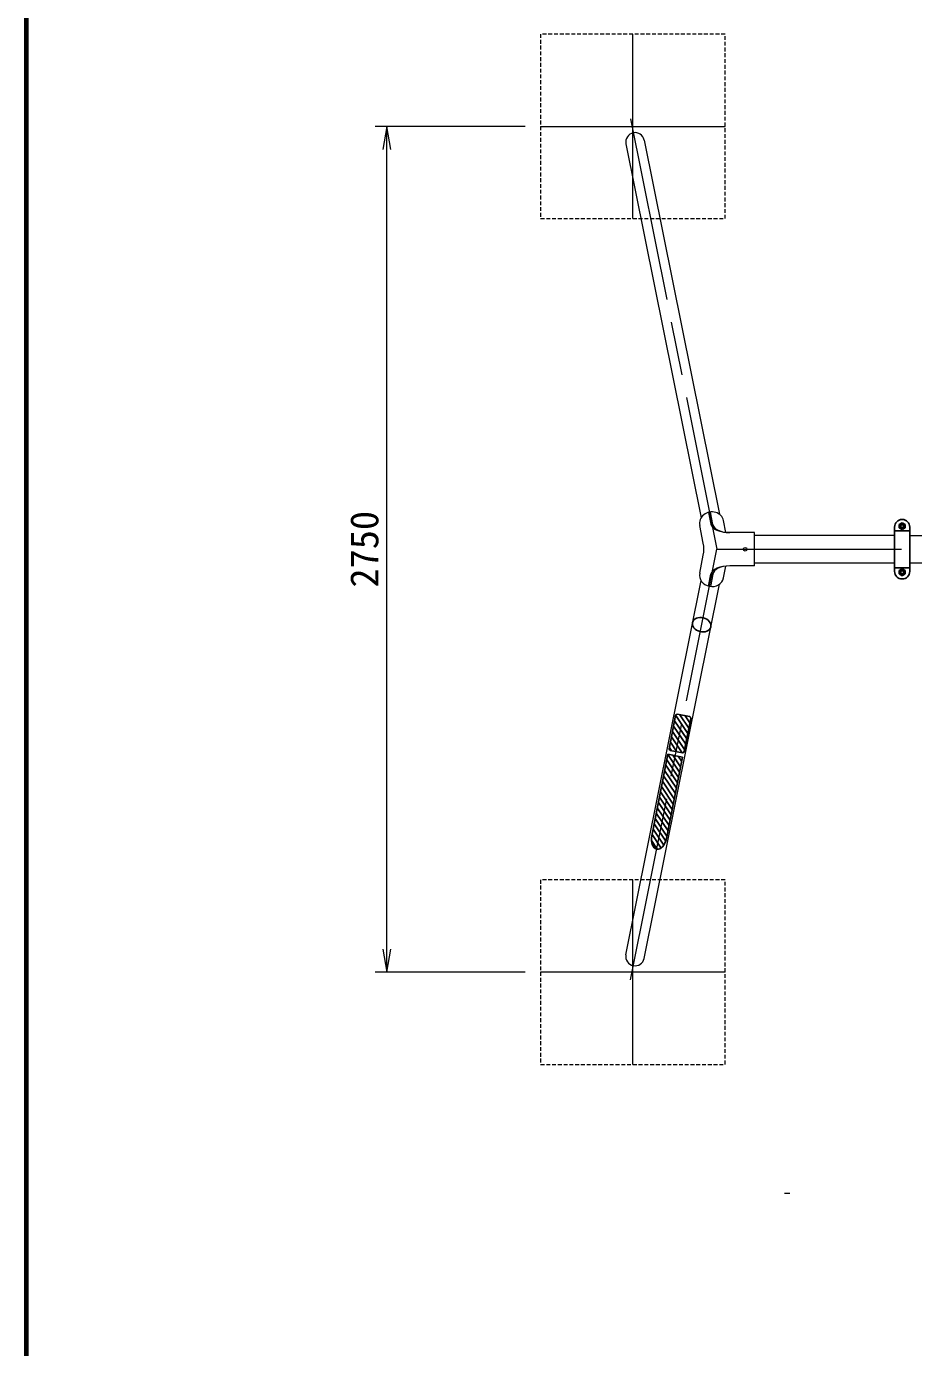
# Model space of a CAD drawing. Units: millimetres at full size, sheet at 1:50; details may follow other scales. Extents: x 750 to 20250, y 750 to 14100.
# Drawn here: x 750 to 3635, y 7580 to 11876 of the extents above; entities that cross this region are included whole.
import ezdxf
from ezdxf.enums import TextEntityAlignment as Align

# ---------------------------------------------------------------- set-up
doc = ezdxf.new("R2010")
doc.units = ezdxf.units.MM
doc.header["$LTSCALE"] = 50
doc.linetypes.add('CHAIN', pattern=[18.5, 12, -1.5, 3.5, -1.5])
doc.linetypes.add('USER1', pattern=[0.375, 0.25, -0.125])
for name, color, linetype, lineweight in [('D-BMK', 2, 'CHAIN', 13), ('D-STR', 1, 'Continuous', 13), ('D-STR-DIM', 7, 'Continuous', 13), ('D-STR-HIDDEN', 1, 'Continuous', 25), ('D-STR-TXT', 7, 'Continuous', 13), ('D-STR\u3000構造物外形線', 1, 'Continuous', 25), ('D-TTL', 7, 'Continuous', 70)]:
    doc.layers.add(name, color=color, linetype=linetype, lineweight=lineweight)
doc.styles.add('ＭＳ ゴシック', font='')
doc.styles.get('ＭＳ ゴシック').set_extended_font_data('MS Gothic')

# ---------------------------------------------------------------- blocks, each defined once
blk = doc.blocks.new('open_arrow')
at = {"color": 0, "linetype": 'Continuous', "lineweight": -2}
blk.add_lwpolyline([(7.5, 1.25), (0, 0), (7.5, -1.25)], dxfattribs=at)

msp = doc.modelspace()

# ---------------------------------------------------------------- linework, layer by layer
at = {"layer": 'D-BMK'}
for p, q in [((2721.93, 11251.07), (2721.93, 11851.07)), ((2713.98, 11576.07), (2995.1, 10176.07)), ((2421.93, 11551.07), (3021.93, 11551.07)), ((2713.98, 8776.07), (2995.1, 10176.07)), ((2995.1, 10176.07), (9048.76, 10176.07)), ((2721.93, 8501.07), (2721.93, 9101.07)), ((3021.93, 8801.07), (2421.93, 8801.07))]:
    msp.add_line(p, q, dxfattribs=at)
at = {"layer": 'D-STR'}
for p, q in [((2699.51, 11494.48), (2943.76, 10278.07)), ((2758.82, 11506.39), (3003.08, 10289.98)), ((2967.99, 10295.84), (2975.74, 10257.23)), ((2981.91, 10257), (2973.87, 10297.02)), ((3024.54, 10230.07), (3016.67, 10269.27)), ((2950.85, 10195.76), (2939.22, 10253.72)), ((3116.93, 10230.07), (3024.54, 10230.07)), ((3116.93, 10122.07), (3116.93, 10230.07)), ((3572.93, 10220.62), (3116.93, 10220.62)), ((3622.43, 10220.62), (4121.43, 10220.62)), ((2939.22, 10098.42), (2950.85, 10156.38)), ((3016.67, 10082.87), (3024.4, 10121.38)), ((3116.93, 10122.07), (3036.95, 10122.07)), ((3116.93, 10131.52), (3572.93, 10131.52)), ((3622.43, 10131.52), (4121.43, 10131.52)), ((2699.51, 8857.66), (2943.76, 10074.07)), ((2758.82, 8845.75), (3003.08, 10062.16)), ((2967.99, 10056.3), (2975.74, 10094.91)), ((2981.91, 10095.14), (2973.87, 10055.12))]:
    msp.add_line(p, q, dxfattribs=at)
msp.add_circle((3086.93, 10176.07), 6, dxfattribs=at)
for centre, radius, start, end in [((2729.17, 11500.44), 30.25, 11.35385, 191.35385), ((2852.81, 10176.07), 100, 348.64615, 11.35385), ((2729.17, 8851.7), 30.25, 168.64615, 348.64615)]:
    msp.add_arc(centre, radius, start, end, dxfattribs=at)
for centre, major_axis, ratio, start_param, end_param in [((2977.94, 10261.49), (38.73, 7.78), 0.904716, 6.2831853, 9.424778), ((3036.95, 10259.75), (61.43, 0), 0.483212, 3.2266588, 4.7108972), ((3036.95, 10259.75), (55.28, 0), 0.53697, 3.2344606, 4.712389), ((2977.94, 10090.65), (38.73, -7.78), 0.904716, 3.1415927, 6.2831853), ((3036.95, 10092.39), (-61.43, 0), 0.483212, 4.7138807, 6.1981192), ((3036.95, 10092.39), (-55.28, 0), 0.53697, 4.712389, 6.1903174)]:
    msp.add_ellipse(centre, major_axis=major_axis, ratio=ratio, start_param=start_param, end_param=end_param, dxfattribs=at)
at = {"layer": 'D-STR-DIM'}
for p, q in [((2371.93, 11551.07), (1884.43, 11551.07)), ((1921.93, 8801.07), (1921.93, 11551.07)), ((2371.93, 8801.07), (1884.43, 8801.07))]:
    msp.add_line(p, q, dxfattribs=at)
at = {"layer": 'D-STR-HIDDEN', "color": 2, "linetype": 'USER1', "lineweight": 13}
for p, q in [((3021.93, 11851.07), (2421.93, 11851.07)), ((2421.93, 11851.07), (2421.93, 11251.07)), ((3021.93, 11251.07), (3021.93, 11851.07)), ((2421.93, 11251.07), (3021.93, 11251.07)), ((3021.93, 9101.07), (2421.93, 9101.07)), ((2421.93, 9101.07), (2421.93, 8501.07)), ((3021.93, 8501.07), (3021.93, 9101.07)), ((2421.93, 8501.07), (3021.93, 8501.07))]:
    msp.add_line(p, q, dxfattribs=at)
at = {"layer": 'D-STR-TXT'}
msp.add_line((3232.53, 8081.35), (3214.53, 8081.35), dxfattribs=at)
at = {"layer": 'D-STR\u3000構造物外形線'}
for p, q in [((3572.93, 10248.07), (3572.93, 10176.07)), ((3622.43, 10236.07), (3572.93, 10236.07)), ((3597.68, 10262.02), (3588.23, 10256.55)), ((3588.23, 10256.55), (3588.23, 10245.6)), ((3588.23, 10245.6), (3597.68, 10240.12)), ((3591, 10257.82), (3588.53, 10253.55)), ((3588.53, 10253.55), (3588.53, 10248.6)), ((3588.53, 10248.6), (3591, 10244.4)), ((3595.2, 10260.3), (3591, 10257.82)), ((3591, 10244.4), (3595.2, 10241.92)), ((3591.9, 10252.65), (3591.68, 10251.07)), ((3591.68, 10251.07), (3591.9, 10249.5)), ((3592.5, 10254.07), (3591.9, 10252.65)), ((3591.9, 10249.5), (3592.5, 10248.07)), ((3593.48, 10255.35), (3592.5, 10254.07)), ((3592.5, 10248.07), (3593.48, 10246.87)), ((3593.18, 10252.57), (3592.95, 10251.07)), ((3592.95, 10251.07), (3593.18, 10249.65)), ((3593.85, 10253.85), (3593.18, 10252.57)), ((3593.18, 10249.65), (3593.85, 10248.3)), ((3594.68, 10256.25), (3593.48, 10255.35)), ((3593.48, 10246.87), (3594.68, 10245.9)), ((3594.9, 10254.9), (3593.85, 10253.85)), ((3593.85, 10248.3), (3594.9, 10247.25)), ((3596.1, 10256.85), (3594.68, 10256.25)), ((3594.68, 10245.9), (3596.1, 10245.3)), ((3596.25, 10255.57), (3594.9, 10254.9)), ((3594.9, 10247.25), (3596.25, 10246.57)), ((3600.15, 10260.3), (3595.2, 10260.3)), ((3595.2, 10241.92), (3600.15, 10241.92)), ((3597.68, 10257.07), (3596.1, 10256.85)), ((3596.1, 10245.3), (3597.68, 10245.07)), ((3597.68, 10255.8), (3596.25, 10255.57)), ((3596.25, 10246.57), (3597.68, 10246.35)), ((3607.2, 10256.55), (3597.68, 10262.02)), ((3599.25, 10256.85), (3597.68, 10257.07)), ((3599.18, 10255.57), (3597.68, 10255.8)), ((3597.68, 10246.35), (3599.18, 10246.57)), ((3597.68, 10240.12), (3607.2, 10245.6)), ((3597.68, 10245.07), (3599.25, 10245.3)), ((3600.45, 10254.9), (3599.18, 10255.57)), ((3599.18, 10246.57), (3600.45, 10247.25)), ((3600.68, 10256.25), (3599.25, 10256.85)), ((3599.25, 10245.3), (3600.68, 10245.9)), ((3604.43, 10257.82), (3600.15, 10260.3)), ((3600.15, 10241.92), (3604.43, 10244.4)), ((3601.5, 10253.85), (3600.45, 10254.9)), ((3600.45, 10247.25), (3601.5, 10248.3)), ((3601.95, 10255.35), (3600.68, 10256.25)), ((3600.68, 10245.9), (3601.95, 10246.87)), ((3602.18, 10252.57), (3601.5, 10253.85)), ((3601.5, 10248.3), (3602.18, 10249.65)), ((3602.85, 10254.07), (3601.95, 10255.35)), ((3601.95, 10246.87), (3602.85, 10248.07)), ((3602.4, 10251.07), (3602.18, 10252.57)), ((3602.18, 10249.65), (3602.4, 10251.07)), ((3603.45, 10252.65), (3602.85, 10254.07)), ((3602.85, 10248.07), (3603.45, 10249.5)), ((3603.68, 10251.07), (3603.45, 10252.65)), ((3603.45, 10249.5), (3603.68, 10251.07)), ((3606.9, 10253.55), (3604.43, 10257.82)), ((3604.43, 10244.4), (3606.9, 10248.6)), ((3606.9, 10248.6), (3606.9, 10253.55)), ((3607.2, 10245.6), (3607.2, 10256.55)), ((3622.43, 10248.07), (3622.43, 10176.07)), ((3572.93, 10104.07), (3572.93, 10176.07)), ((3622.43, 10104.07), (3622.43, 10176.07)), ((3622.43, 10116.07), (3572.93, 10116.07)), ((3588.23, 10106.55), (3597.68, 10112.02)), ((3588.23, 10095.6), (3588.23, 10106.55)), ((3597.68, 10090.12), (3588.23, 10095.6)), ((3588.53, 10103.55), (3591, 10107.75)), ((3588.53, 10098.6), (3588.53, 10103.55)), ((3591, 10094.32), (3588.53, 10098.6)), ((3591, 10107.75), (3595.2, 10110.22)), ((3591.68, 10101.07), (3591.9, 10102.65)), ((3591.9, 10099.5), (3591.68, 10101.07)), ((3591.9, 10102.65), (3592.5, 10104.07)), ((3592.5, 10098.07), (3591.9, 10099.5)), ((3592.5, 10104.07), (3593.48, 10105.27)), ((3593.48, 10096.8), (3592.5, 10098.07)), ((3592.95, 10101.07), (3593.18, 10102.5)), ((3593.18, 10099.57), (3592.95, 10101.07)), ((3593.18, 10102.5), (3593.85, 10103.85)), ((3593.85, 10098.3), (3593.18, 10099.57)), ((3593.48, 10105.27), (3594.68, 10106.25)), ((3594.68, 10095.9), (3593.48, 10096.8)), ((3593.85, 10103.85), (3594.9, 10104.9)), ((3594.9, 10097.25), (3593.85, 10098.3)), ((3594.68, 10106.25), (3596.1, 10106.85)), ((3596.1, 10095.3), (3594.68, 10095.9)), ((3594.9, 10104.9), (3596.25, 10105.57)), ((3596.25, 10096.57), (3594.9, 10097.25)), ((3595.2, 10110.22), (3600.15, 10110.22)), ((3596.1, 10106.85), (3597.68, 10107.07)), ((3597.68, 10095.07), (3596.1, 10095.3)), ((3596.25, 10105.57), (3597.68, 10105.8)), ((3597.68, 10096.35), (3596.25, 10096.57)), ((3597.68, 10112.02), (3607.2, 10106.55)), ((3597.68, 10107.07), (3599.25, 10106.85)), ((3597.68, 10105.8), (3599.18, 10105.57)), ((3599.18, 10096.57), (3597.68, 10096.35)), ((3607.2, 10095.6), (3597.68, 10090.12)), ((3599.25, 10095.3), (3597.68, 10095.07)), ((3599.18, 10105.57), (3600.45, 10104.9)), ((3600.45, 10097.25), (3599.18, 10096.57)), ((3599.25, 10106.85), (3600.68, 10106.25)), ((3600.68, 10095.9), (3599.25, 10095.3)), ((3600.15, 10110.22), (3604.43, 10107.75)), ((3600.45, 10104.9), (3601.5, 10103.85)), ((3601.5, 10098.3), (3600.45, 10097.25)), ((3600.68, 10106.25), (3601.95, 10105.27)), ((3601.95, 10096.8), (3600.68, 10095.9)), ((3601.5, 10103.85), (3602.18, 10102.5)), ((3602.18, 10099.57), (3601.5, 10098.3)), ((3601.95, 10105.27), (3602.85, 10104.07)), ((3602.85, 10098.07), (3601.95, 10096.8)), ((3602.18, 10102.5), (3602.4, 10101.07)), ((3602.4, 10101.07), (3602.18, 10099.57)), ((3602.85, 10104.07), (3603.45, 10102.65)), ((3603.45, 10099.5), (3602.85, 10098.07)), ((3603.45, 10102.65), (3603.68, 10101.07)), ((3603.68, 10101.07), (3603.45, 10099.5)), ((3604.43, 10107.75), (3606.9, 10103.55)), ((3606.9, 10098.6), (3604.43, 10094.32)), ((3606.9, 10103.55), (3606.9, 10098.6)), ((3607.2, 10106.55), (3607.2, 10095.6)), ((3595.2, 10091.85), (3591, 10094.32)), ((3600.15, 10091.85), (3595.2, 10091.85)), ((3604.43, 10094.32), (3600.15, 10091.85)), ((2861.07, 9635.5), (2839.76, 9527.58)), ((2900.51, 9577.12), (2861.15, 9635.84)), ((2906.18, 9631.69), (2866.94, 9639.43)), ((2903.93, 9594.47), (2874.84, 9637.87)), ((2888.82, 9517.89), (2910.12, 9625.81)), ((2907.36, 9611.81), (2892.18, 9634.45)), ((2890.24, 9525.09), (2850.87, 9583.83)), ((2893.66, 9542.44), (2854.29, 9601.17)), ((2897.09, 9559.78), (2857.72, 9618.52)), ((2865.27, 9517.45), (2844.02, 9549.14)), ((2882.61, 9514.02), (2847.45, 9566.49)), ((2835.78, 9509.6), (2783.43, 9244.71)), ((2831.11, 9235.29), (2883.46, 9500.21)), ((2873.86, 9451.62), (2835.6, 9508.72)), ((2883.46, 9500.21), (2835.78, 9509.6)), ((2847.92, 9520.87), (2840.6, 9531.8)), ((2843.7, 9521.7), (2882.94, 9513.96)), ((2877.29, 9468.96), (2852.23, 9506.36)), ((2880.71, 9486.3), (2869.56, 9502.95)), ((2863.58, 9399.59), (2825.32, 9456.69)), ((2867.01, 9416.93), (2828.75, 9474.03)), ((2870.43, 9434.28), (2832.18, 9491.38)), ((2856.73, 9364.91), (2818.47, 9422.01)), ((2860.15, 9382.25), (2821.9, 9439.35)), ((2846.45, 9312.88), (2808.19, 9369.98)), ((2849.87, 9330.22), (2811.62, 9387.32)), ((2853.3, 9347.56), (2815.04, 9404.66)), ((2839.59, 9278.2), (2801.33, 9335.3)), ((2843.02, 9295.54), (2804.76, 9352.64)), ((2828.85, 9226.85), (2791.05, 9283.27)), ((2832.74, 9243.51), (2794.48, 9300.61)), ((2836.16, 9260.85), (2797.91, 9317.95)), ((2813.72, 9204.52), (2784.2, 9248.58)), ((2822.51, 9213.87), (2787.63, 9265.93)), ((2801.34, 9200.54), (2782.31, 9228.95))]:
    msp.add_line(p, q, dxfattribs=at)
for centre, radius, start, end in [((3597.68, 10248.07), 24.75, 0, 180), ((3597.68, 10104.07), 24.75, 180, 0), ((2865.97, 9634.53), 5, 78.8329, 168.8329), ((2905.22, 9626.78), 5, 348.8329, 78.8329), ((2844.67, 9526.61), 5, 168.8329, 258.8329), ((2883.91, 9518.86), 5, 258.8329, 348.8329)]:
    msp.add_arc(centre, radius, start, end, dxfattribs=at)
msp.add_ellipse((2945.53, 9930.72), major_axis=(-29.61, 7.58), ratio=0.752556, dxfattribs=at)
msp.add_ellipse((2807.27, 9240), major_axis=(-7.75, -39.21), ratio=0.607949, start_param=4.712389, end_param=7.8539816, dxfattribs=at)
at = {"layer": 'D-TTL'}
msp.add_lwpolyline([(750, 750), (750, 14100), (20250, 14100), (20250, 750)], close=True, dxfattribs=at)

# ---------------------------------------------------------------- block references
at = {"layer": 'D-STR-DIM', "xscale": 10, "yscale": 10}
for p, rotation in [((1921.93, 11551.07), 270), ((1921.93, 8801.07), 90)]:
    msp.add_blockref('open_arrow', p, dxfattribs=dict(at, rotation=rotation))

# ---------------------------------------------------------------- texts
at = {"layer": 'D-STR-DIM', "style": 'ＭＳ ゴシック'}
msp.add_text('2750', height=91.64, rotation=90, dxfattribs=at).set_placement((1921.93, 10176.07), align=Align.BOTTOM_CENTER)

doc.saveas('drawing.dxf')
